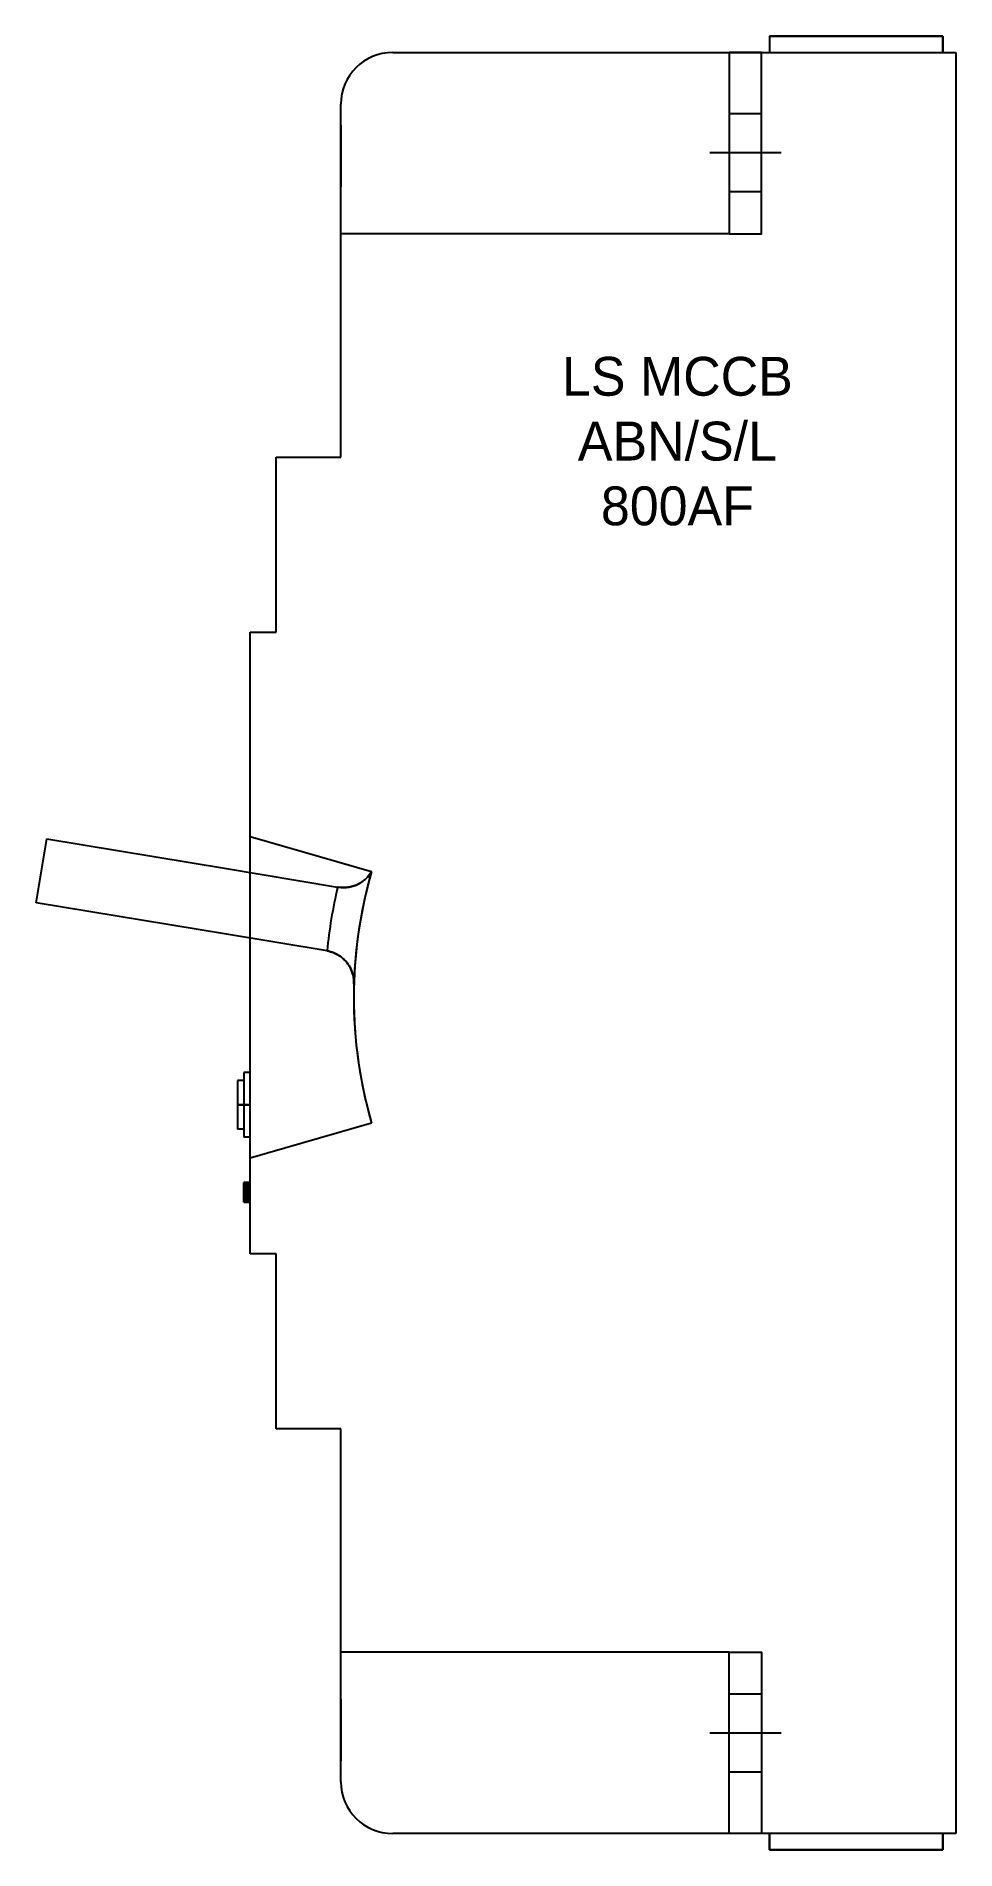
# Model space of a CAD drawing. Header units: millimetres. Extents: x 0 to 142, y 0 to 280.
import ezdxf

# ---------------------------------------------------------------- set-up
doc = ezdxf.new("R2010")
doc.units = ezdxf.units.MM

# ---------------------------------------------------------------- blocks, each defined once
blk = doc.blocks.new('HCC1 LS 800AF')
at = {"color": 7}
for p, q in [((-87, 0), (0, 0)), ((-87, 0), (0, 0)), ((-28.76, 2.5), (-2, 2.5)), ((-28.76, 2.5), (-28.76, 0)), ((-2, 2.5), (-28.76, 2.5)), ((-28.76, 2.5), (-28.76, 0)), ((-2, 0), (-2, 2.5)), ((-2, 2.5), (-2, 0)), ((0, 0), (0, -275)), ((-95, -11.25), (-95, -8)), ((-95, -11.25), (-95, -8)), ((-30, -9.5), (-35, -9.5)), ((-95, -20.75), (-95, -11.25)), ((-95, -11.25), (-95, -20.75)), ((-27, -15.5), (-38, -15.5)), ((-95, -62.5), (-95, -20.75)), ((-95, -62.5), (-95, -20.75)), ((-30, -21.5), (-35, -21.5)), ((-35, -28), (-95, -28)), ((-105, -89.5), (-105, -62.5)), ((-105, -62.5), (-95, -62.5)), ((-105, -62.5), (-95, -62.5)), ((-105, -89.5), (-105, -62.5)), ((-109, -185.5), (-109, -89.5)), ((-109, -89.5), (-105, -89.5)), ((-109, -185.5), (-109, -89.5)), ((-109, -89.5), (-105, -89.5)), ((-142.07, -131.3), (-140.44, -121.43)), ((-142.07, -131.3), (-140.44, -121.43)), ((-140.44, -121.43), (-113, -125.97)), ((-140.44, -121.43), (-113, -125.97)), ((-109, -121.06), (-90.26, -126.47)), ((-109, -121.06), (-90.26, -126.47)), ((-113, -125.97), (-95.5, -128.86)), ((-113, -125.97), (-95.5, -128.86)), ((-113, -136.1), (-142.07, -131.3)), ((-113, -136.1), (-142.07, -131.3)), ((-95.5, -128.86), (-95.39, -128.88)), ((-97.13, -138.72), (-113, -136.1)), ((-97.14, -138.72), (-113, -136.1)), ((-111, -158.75), (-111, -162.5)), ((-110, -158.75), (-111, -158.75)), ((-111, -158.75), (-111, -166.25)), ((-110, -157.5), (-110, -162.5)), ((-109, -157.5), (-110, -157.5)), ((-110, -157.5), (-110, -167.5)), ((-110, -162.5), (-111, -162.5)), ((-111, -162.5), (-111, -166.25)), ((-111, -162.5), (-110, -162.5)), ((-109, -162.5), (-110, -162.5)), ((-110, -162.5), (-110, -167.5)), ((-110, -162.5), (-109, -162.5)), ((-110, -166.25), (-111, -166.25)), ((-109, -167.5), (-110, -167.5)), ((-90.26, -165.33), (-109, -170.74)), ((-90.26, -165.33), (-109, -170.74)), ((-110, -174.56), (-110, -174.5)), ((-110, -174.5), (-109, -174.5)), ((-109, -174.5), (-110, -174.5)), ((-110, -174.5), (-110, -174.56)), ((-110, -174.76), (-110, -174.56)), ((-110, -174.56), (-109, -174.56)), ((-109, -174.56), (-110, -174.56)), ((-110, -174.56), (-110, -174.76)), ((-110, -174.69), (-109, -174.69)), ((-109, -174.69), (-110, -174.69)), ((-110, -175.01), (-110, -174.76)), ((-110, -174.76), (-109, -174.76)), ((-109, -174.76), (-110, -174.76)), ((-110, -174.76), (-110, -175.01)), ((-110, -174.82), (-109, -174.82)), ((-109, -174.82), (-110, -174.82)), ((-110, -174.88), (-109, -174.88)), ((-109, -174.88), (-110, -174.88)), ((-110, -174.95), (-109, -174.95)), ((-109, -174.95), (-110, -174.95)), ((-110, -175.2), (-110, -175.01)), ((-109, -175.01), (-110, -175.01)), ((-110, -175.01), (-110, -175.2)), ((-110, -175.01), (-109, -175.01)), ((-110, -175.07), (-109, -175.07)), ((-109, -175.07), (-110, -175.07)), ((-110, -175.46), (-110, -175.2)), ((-110, -175.2), (-109, -175.2)), ((-109, -175.2), (-110, -175.2)), ((-110, -175.2), (-110, -175.46)), ((-110, -175.27), (-109, -175.27)), ((-109, -175.27), (-110, -175.27)), ((-110, -175.39), (-109, -175.39)), ((-109, -175.39), (-110, -175.39)), ((-110, -175.65), (-110, -175.46)), ((-110, -175.46), (-109, -175.46)), ((-109, -175.46), (-110, -175.46)), ((-110, -175.46), (-110, -175.65)), ((-110, -175.52), (-109, -175.52)), ((-109, -175.52), (-110, -175.52)), ((-110, -175.59), (-109, -175.59)), ((-109, -175.59), (-110, -175.59)), ((-110, -175.9), (-110, -175.65)), ((-110, -175.65), (-109, -175.65)), ((-109, -175.65), (-110, -175.65)), ((-110, -175.65), (-110, -175.9)), ((-110, -175.71), (-109, -175.71)), ((-109, -175.71), (-110, -175.71)), ((-110, -175.78), (-109, -175.78)), ((-109, -175.78), (-110, -175.78)), ((-110, -175.84), (-109, -175.84)), ((-109, -175.84), (-110, -175.84)), ((-110, -176.1), (-110, -175.9)), ((-110, -175.9), (-109, -175.9)), ((-109, -175.9), (-110, -175.9)), ((-110, -175.9), (-110, -176.1)), ((-110, -175.97), (-109, -175.97)), ((-109, -175.97), (-110, -175.97)), ((-110, -176.03), (-109, -176.03)), ((-109, -176.03), (-110, -176.03)), ((-110, -176.16), (-110, -176.1)), ((-110, -176.1), (-109, -176.1)), ((-109, -176.1), (-110, -176.1)), ((-110, -176.1), (-110, -176.16)), ((-110, -177.5), (-110, -176.16)), ((-110, -176.16), (-109, -176.16)), ((-109, -176.16), (-110, -176.16)), ((-110, -176.16), (-110, -177.5)), ((-110, -176.22), (-109, -176.22)), ((-109, -176.22), (-110, -176.22)), ((-110, -176.35), (-109, -176.35)), ((-109, -176.35), (-110, -176.35)), ((-110, -176.48), (-109, -176.48)), ((-109, -176.48), (-110, -176.48)), ((-110, -176.54), (-109, -176.54)), ((-109, -176.54), (-110, -176.54)), ((-110, -176.67), (-109, -176.67)), ((-109, -176.67), (-110, -176.67)), ((-110, -176.73), (-109, -176.73)), ((-109, -176.73), (-110, -176.73)), ((-110, -176.8), (-109, -176.8)), ((-109, -176.8), (-110, -176.8)), ((-110, -176.86), (-109, -176.86)), ((-109, -176.86), (-110, -176.86)), ((-110, -176.93), (-109, -176.93)), ((-109, -176.93), (-110, -176.93)), ((-110, -177.05), (-109, -177.05)), ((-109, -177.05), (-110, -177.05)), ((-110, -177.12), (-109, -177.12)), ((-109, -177.12), (-110, -177.12)), ((-110, -177.24), (-109, -177.24)), ((-109, -177.24), (-110, -177.24)), ((-110, -177.31), (-109, -177.31)), ((-109, -177.31), (-110, -177.31)), ((-110, -177.44), (-109, -177.44)), ((-109, -177.44), (-110, -177.44)), ((-110, -177.5), (-109, -177.5)), ((-109, -177.5), (-110, -177.5)), ((-105, -185.5), (-109, -185.5)), ((-105, -185.5), (-109, -185.5)), ((-105, -212.5), (-105, -185.5)), ((-105, -212.5), (-105, -185.5)), ((-95, -212.5), (-105, -212.5)), ((-95, -212.5), (-105, -212.5)), ((-95, -254.25), (-95, -212.5)), ((-95, -254.25), (-95, -212.5)), ((-35, -247), (-95, -247)), ((-95, -263.75), (-95, -254.25)), ((-95, -254.25), (-95, -263.75)), ((-30, -253.5), (-35, -253.5)), ((-27, -259.5), (-38, -259.5)), ((-95, -267), (-95, -263.75)), ((-95, -267), (-95, -263.75)), ((-30, -265.5), (-35, -265.5)), ((0, -275), (-87, -275)), ((0, -275), (-87, -275)), ((-28.76, -275), (-28.76, -277.5)), ((-28.76, -277.5), (-28.76, -275)), ((-2, -275), (-2, -277.5)), ((-2, -277.5), (-2, -275)), ((-2, -277.5), (-28.76, -277.5)), ((-28.76, -277.5), (-2, -277.5))]:
    blk.add_line(p, q, dxfattribs=at)
for points in [[(-30, 0), (-35, 0), (-35, -28), (-30, -28)], [(-30, -275), (-35, -275), (-35, -247), (-30, -247)]]:
    blk.add_lwpolyline(points, close=True, dxfattribs=at)
for centre, radius, start, end in [((-87, -8), 8, 90, 180), ((-87, -8), 8, 90, 180), ((-23.01, -145.9), 70, 163.8853, 196.1147), ((-23.01, -145.9), 70, 163.8853, 178.2824), ((-23.01, -145.9), 74.47, 166.7699, 174.4701), ((-23.01, -145.9), 74.47, 166.7699, 174.4701), ((-23.01, -145.9), 70, 178.2824, 196.1147), ((-87, -267), 8, 180, 270), ((-87, -267), 8, 180, 270)]:
    blk.add_arc(centre, radius, start, end, dxfattribs=at)
blk.add_ellipse((-95.49, -128.86), major_axis=(4.94, -0.82), ratio=0.00001, start_param=1.56509, end_param=1.587414, dxfattribs=at)
for points, knots in [([(-90.26, -126.47), (-90.38, -126.69), (-90.52, -126.88), (-90.67, -127.07), (-90.82, -127.25), (-90.97, -127.42), (-91.14, -127.58), (-91.31, -127.74), (-91.49, -127.89), (-91.68, -128.02), (-91.87, -128.16), (-92.08, -128.28), (-92.29, -128.39), (-92.51, -128.5), (-92.74, -128.6), (-92.98, -128.68), (-93.22, -128.76), (-93.47, -128.83), (-93.74, -128.87), (-94, -128.92), (-94.27, -128.94), (-94.55, -128.94), (-94.83, -128.94), (-95.11, -128.92), (-95.39, -128.88)], [0, 0, 0, 0, 0.1246075, 0.1246075, 0.1246075, 0.2487705, 0.2487705, 0.2487705, 0.3726455, 0.3726455, 0.3726455, 0.4969286, 0.4969286, 0.4969286, 0.622337, 0.622337, 0.622337, 0.7481465, 0.7481465, 0.7481465, 0.8743898, 0.8743898, 0.8743898, 1, 1, 1, 1]), ([(-95.39, -128.88), (-94.83, -128.97), (-94.26, -128.96), (-93.74, -128.87), (-93.47, -128.83), (-93.22, -128.76), (-92.98, -128.68), (-92.74, -128.6), (-92.51, -128.5), (-92.29, -128.39), (-92.08, -128.28), (-91.87, -128.16), (-91.68, -128.02), (-91.49, -127.89), (-91.31, -127.74), (-91.14, -127.58), (-90.8, -127.26), (-90.51, -126.9), (-90.26, -126.47)], [0, 0, 0, 0, 0.2518535, 0.2518535, 0.2518535, 0.377663, 0.377663, 0.377663, 0.5030714, 0.5030714, 0.5030714, 0.6273545, 0.6273545, 0.6273545, 0.7512295, 0.7512295, 0.7512295, 1, 1, 1, 1]), ([(-92.98, -143.8), (-92.97, -143.57), (-92.98, -143.35), (-93, -143.13), (-93.02, -142.91), (-93.06, -142.7), (-93.11, -142.49), (-93.16, -142.29), (-93.22, -142.1), (-93.29, -141.91), (-93.35, -141.73), (-93.43, -141.55), (-93.52, -141.38), (-93.61, -141.2), (-93.71, -141.03), (-93.82, -140.87), (-93.93, -140.7), (-94.06, -140.54), (-94.2, -140.37), (-94.34, -140.21), (-94.5, -140.05), (-94.68, -139.89), (-94.86, -139.73), (-95.07, -139.57), (-95.3, -139.43), (-95.54, -139.28), (-95.8, -139.14), (-96.1, -139.01), (-96.41, -138.89), (-96.75, -138.79), (-97.14, -138.72)], [0, 0, 0, 0, 0.1, 0.1, 0.1, 0.2, 0.2, 0.2, 0.3, 0.3, 0.3, 0.4, 0.4, 0.4, 0.5, 0.5, 0.5, 0.6, 0.6, 0.6, 0.7, 0.7, 0.7, 0.8, 0.8, 0.8, 0.9, 0.9, 0.9, 1, 1, 1, 1]), ([(-97.13, -138.72), (-96.74, -138.79), (-96.4, -138.89), (-96.1, -139.01), (-95.8, -139.14), (-95.54, -139.28), (-95.3, -139.43), (-95.07, -139.57), (-94.86, -139.73), (-94.68, -139.89), (-94.5, -140.05), (-94.34, -140.21), (-94.2, -140.37), (-94.06, -140.54), (-93.93, -140.7), (-93.82, -140.87), (-93.71, -141.03), (-93.61, -141.2), (-93.52, -141.38), (-93.43, -141.55), (-93.35, -141.73), (-93.29, -141.91), (-93.22, -142.1), (-93.16, -142.29), (-93.11, -142.49), (-93.06, -142.7), (-93.02, -142.91), (-93, -143.13), (-92.98, -143.35), (-92.97, -143.57), (-92.98, -143.8)], [0.0013933, 0.0013933, 0.0013933, 0.0013933, 0.1, 0.1, 0.1, 0.2, 0.2, 0.2, 0.3, 0.3, 0.3, 0.4, 0.4, 0.4, 0.5, 0.5, 0.5, 0.6, 0.6, 0.6, 0.7, 0.7, 0.7, 0.8, 0.8, 0.8, 0.9, 0.9, 0.9, 1, 1, 1, 1])]:
    blk.add_open_spline(points, degree=3, knots=knots, dxfattribs=at)
at = {"insert": (-61.85, -47), "char_height": 6, "attachment_point": 1}
blk.add_mtext_dynamic_manual_height_columns('\\pxqc;{\\C1;LS MCCB\\PABN/S/L\\P800AF}', width=37.6867, gutter_width=1, heights=[0], dxfattribs=at)

msp = doc.modelspace()

# ---------------------------------------------------------------- block references
msp.add_blockref('HCC1 LS 800AF', (142.07, 277.5))

doc.saveas('drawing.dxf')
